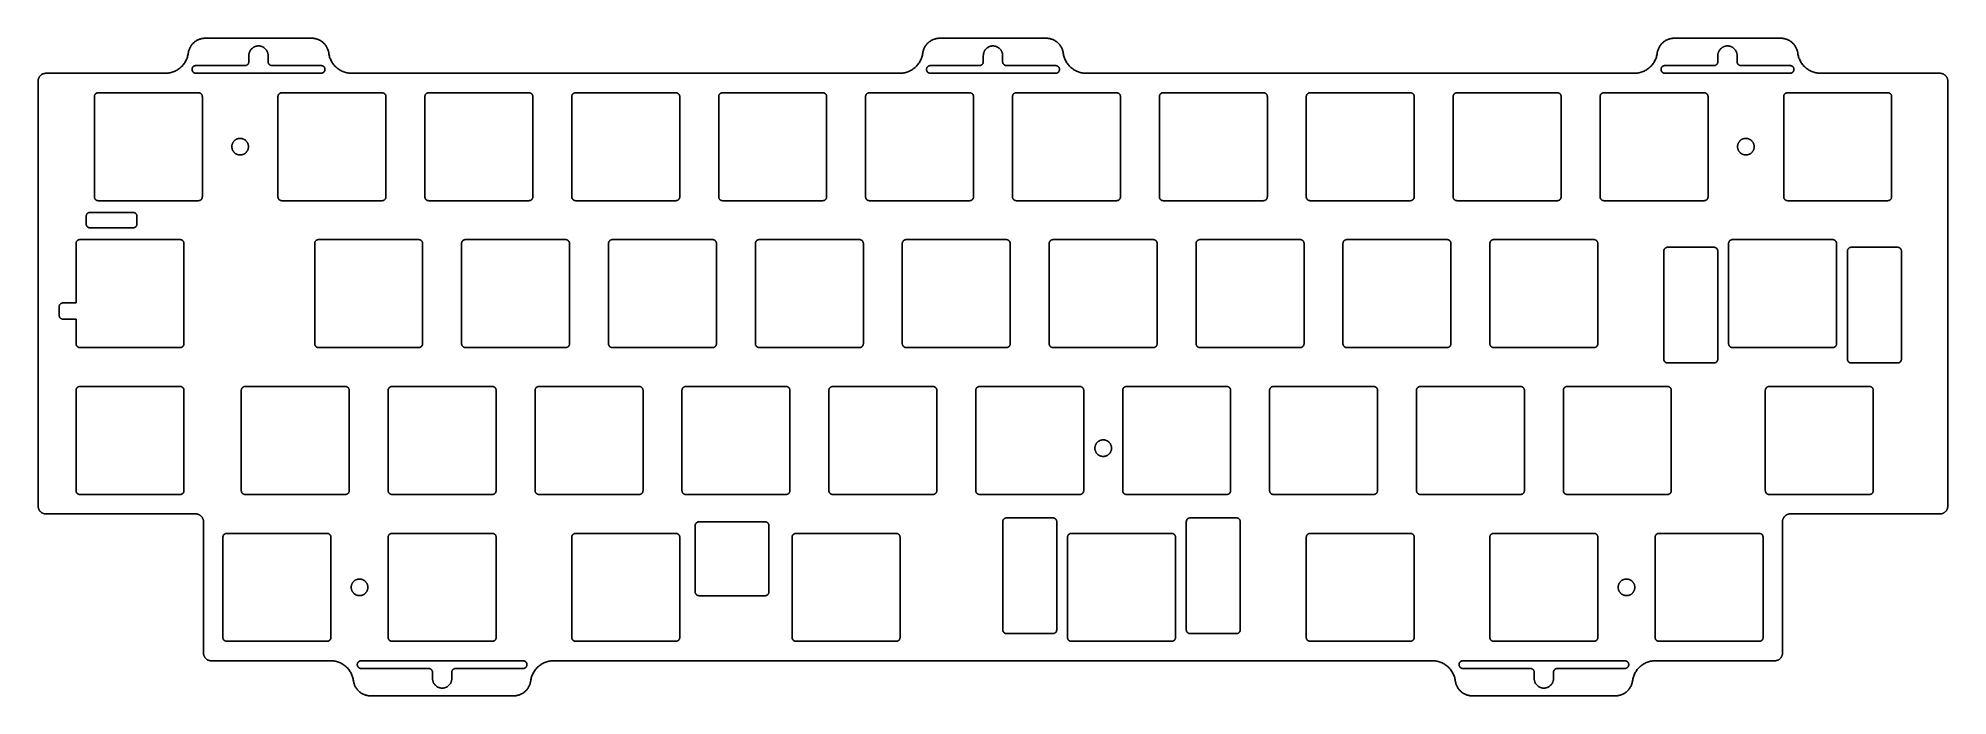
# Model space of a CAD drawing. Header units: millimetres. Extents: x -3282 to -3034, y -150 to -64.
import ezdxf

# ---------------------------------------------------------------- set-up
doc = ezdxf.new("R2010")
doc.units = ezdxf.units.MM
doc.layers.add('默认', color=7, linetype='Continuous', true_color=0xffffff)

msp = doc.modelspace()

# ---------------------------------------------------------------- linework, layer by layer
at = {"layer": '默认'}
for p, q in [((-3275.82, -87.37), (-3275.82, -88.37)), ((-3269.74, -86.87), (-3275.32, -86.87)), ((-3275.32, -88.87), (-3269.74, -88.87)), ((-3269.24, -88.37), (-3269.24, -87.37)), ((-3278.28, -98.61), (-3278.83, -98.61)), ((-3277.14, -98.61), (-3278.28, -98.61)), ((-3279.33, -99.11), (-3279.33, -100.21)), ((-3278.83, -100.71), (-3278.28, -100.71)), ((-3278.28, -100.71), (-3277.14, -100.71))]:
    msp.add_line(p, q, dxfattribs=at)
for points in [[(-3196.85, -127.5), (-3196.85, -136.08)], [(-3187.78, -127), (-3196.35, -127)], [(-3187.28, -136.08), (-3187.28, -127.5)], [(-3198.85, -142), (-3198.85, -129)], [(-3170.28, -142), (-3170.28, -129)], [(-3196.35, -136.58), (-3187.78, -136.58)]]:
    msp.add_lwpolyline(points, dxfattribs=at)
for points, weights in [([(-3262.59, -66.23), (-3262.33, -64.28), (-3260.36, -64.28)], [1, 0.752772652709, 1]), ([(-3246.59, -64.28), (-3244.63, -64.28), (-3244.36, -66.23)], [1, 0.752772652709, 1]), ([(-3167.34, -66.23), (-3167.08, -64.28), (-3165.11, -64.28)], [1, 0.752772652709, 1]), ([(-3151.34, -64.28), (-3149.38, -64.28), (-3149.11, -66.23)], [1, 0.752772652709, 1]), ([(-3072.09, -66.23), (-3071.83, -64.28), (-3069.86, -64.28)], [1, 0.752772652709, 1]), ([(-3056.09, -64.28), (-3054.13, -64.28), (-3053.86, -66.23)], [1, 0.752772652709, 1]), ([(-3265.56, -68.83), (-3262.94, -68.83), (-3262.59, -66.23)], [1, 0.752772652709, 1]), ([(-3244.36, -66.23), (-3244.01, -68.83), (-3241.39, -68.83)], [1, 0.752772652709, 1]), ([(-3170.31, -68.83), (-3167.69, -68.83), (-3167.34, -66.23)], [1, 0.752772652709, 1]), ([(-3149.11, -66.23), (-3148.76, -68.83), (-3146.14, -68.83)], [1, 0.752772652709, 1]), ([(-3075.06, -68.83), (-3072.44, -68.83), (-3072.09, -66.23)], [1, 0.752772652709, 1]), ([(-3053.86, -66.23), (-3053.51, -68.83), (-3050.89, -68.83)], [1, 0.752772652709, 1]), ([(-3282.05, -69.83), (-3282.05, -68.83), (-3281.05, -68.83)], [1, 0.707106781187, 1]), ([(-3254.73, -67.33), (-3254.73, -67.83), (-3255.23, -67.83)], [1, 0.707106781187, 1]), ([(-3251.73, -67.83), (-3252.23, -67.83), (-3252.23, -67.33)], [1, 0.707106781187, 1]), ([(-3159.48, -67.33), (-3159.48, -67.83), (-3159.98, -67.83)], [1, 0.707106781187, 1]), ([(-3156.48, -67.83), (-3156.98, -67.83), (-3156.98, -67.33)], [1, 0.707106781187, 1]), ([(-3064.23, -67.33), (-3064.23, -67.83), (-3064.73, -67.83)], [1, 0.707106781186, 1]), ([(-3061.23, -67.83), (-3061.73, -67.83), (-3061.73, -67.33)], [1, 0.707106781187, 1]), ([(-3035.41, -68.83), (-3034.41, -68.83), (-3034.41, -69.83)], [1, 0.707106781187, 1]), ([(-3274.26, -71.35), (-3274.76, -71.35), (-3274.76, -71.85)], [1, 0.707106781186, 1]), ([(-3260.76, -71.85), (-3260.76, -71.35), (-3261.26, -71.35)], [1, 0.707106781187, 1]), ([(-3250.45, -71.35), (-3250.95, -71.35), (-3250.95, -71.85)], [1, 0.707106781187, 1]), ([(-3236.95, -71.85), (-3236.95, -71.35), (-3237.45, -71.35)], [1, 0.707106781186, 1]), ([(-3231.4, -71.35), (-3231.9, -71.35), (-3231.9, -71.85)], [1, 0.707106781187, 1]), ([(-3217.9, -71.85), (-3217.9, -71.35), (-3218.4, -71.35)], [1, 0.707106781186, 1]), ([(-3212.35, -71.35), (-3212.85, -71.35), (-3212.85, -71.85)], [1, 0.707106781186, 1]), ([(-3198.85, -71.85), (-3198.85, -71.35), (-3199.35, -71.35)], [1, 0.707106781187, 1]), ([(-3193.3, -71.35), (-3193.8, -71.35), (-3193.8, -71.85)], [1, 0.707106781187, 1]), ([(-3179.8, -71.85), (-3179.8, -71.35), (-3180.3, -71.35)], [1, 0.707106781186, 1]), ([(-3174.25, -71.35), (-3174.75, -71.35), (-3174.75, -71.85)], [1, 0.707106781186, 1]), ([(-3160.75, -71.85), (-3160.75, -71.35), (-3161.25, -71.35)], [1, 0.707106781187, 1]), ([(-3155.2, -71.35), (-3155.7, -71.35), (-3155.7, -71.85)], [1, 0.707106781186, 1]), ([(-3141.7, -71.85), (-3141.7, -71.35), (-3142.2, -71.35)], [1, 0.707106781186, 1]), ([(-3136.15, -71.35), (-3136.65, -71.35), (-3136.65, -71.85)], [1, 0.707106781187, 1]), ([(-3122.65, -71.85), (-3122.65, -71.35), (-3123.15, -71.35)], [1, 0.707106781187, 1]), ([(-3117.1, -71.35), (-3117.6, -71.35), (-3117.6, -71.85)], [1, 0.707106781186, 1]), ([(-3103.6, -71.85), (-3103.6, -71.35), (-3104.1, -71.35)], [1, 0.707106781186, 1]), ([(-3098.05, -71.35), (-3098.55, -71.35), (-3098.55, -71.85)], [1, 0.707106781186, 1]), ([(-3084.55, -71.85), (-3084.55, -71.35), (-3085.05, -71.35)], [1, 0.707106781186, 1]), ([(-3079, -71.35), (-3079.5, -71.35), (-3079.5, -71.85)], [1, 0.707106781186, 1]), ([(-3065.5, -71.85), (-3065.5, -71.35), (-3066, -71.35)], [1, 0.707106781186, 1]), ([(-3055.19, -71.35), (-3055.69, -71.35), (-3055.69, -71.85)], [1, 0.707106781186, 1]), ([(-3041.69, -71.85), (-3041.69, -71.35), (-3042.19, -71.35)], [1, 0.707106781186, 1]), ([(-3274.76, -84.85), (-3274.76, -85.35), (-3274.26, -85.35)], [1, 0.707106781186, 1]), ([(-3261.26, -85.35), (-3260.76, -85.35), (-3260.76, -84.85)], [1, 0.707106781187, 1]), ([(-3250.95, -84.85), (-3250.95, -85.35), (-3250.45, -85.35)], [1, 0.707106781187, 1]), ([(-3237.45, -85.35), (-3236.95, -85.35), (-3236.95, -84.85)], [1, 0.707106781187, 1]), ([(-3231.9, -84.85), (-3231.9, -85.35), (-3231.4, -85.35)], [1, 0.707106781186, 1]), ([(-3218.4, -85.35), (-3217.9, -85.35), (-3217.9, -84.85)], [1, 0.707106781187, 1]), ([(-3212.85, -84.85), (-3212.85, -85.35), (-3212.35, -85.35)], [1, 0.707106781187, 1]), ([(-3199.35, -85.35), (-3198.85, -85.35), (-3198.85, -84.85)], [1, 0.707106781186, 1]), ([(-3193.8, -84.85), (-3193.8, -85.35), (-3193.3, -85.35)], [1, 0.707106781186, 1]), ([(-3180.3, -85.35), (-3179.8, -85.35), (-3179.8, -84.85)], [1, 0.707106781187, 1]), ([(-3174.75, -84.85), (-3174.75, -85.35), (-3174.25, -85.35)], [1, 0.707106781187, 1]), ([(-3161.25, -85.35), (-3160.75, -85.35), (-3160.75, -84.85)], [1, 0.707106781187, 1]), ([(-3155.7, -84.85), (-3155.7, -85.35), (-3155.2, -85.35)], [1, 0.707106781186, 1]), ([(-3142.2, -85.35), (-3141.7, -85.35), (-3141.7, -84.85)], [1, 0.707106781186, 1]), ([(-3136.65, -84.85), (-3136.65, -85.35), (-3136.15, -85.35)], [1, 0.707106781187, 1]), ([(-3123.15, -85.35), (-3122.65, -85.35), (-3122.65, -84.85)], [1, 0.707106781187, 1]), ([(-3117.6, -84.85), (-3117.6, -85.35), (-3117.1, -85.35)], [1, 0.707106781186, 1]), ([(-3104.1, -85.35), (-3103.6, -85.35), (-3103.6, -84.85)], [1, 0.707106781187, 1]), ([(-3098.55, -84.85), (-3098.55, -85.35), (-3098.05, -85.35)], [1, 0.707106781186, 1]), ([(-3085.05, -85.35), (-3084.55, -85.35), (-3084.55, -84.85)], [1, 0.707106781186, 1]), ([(-3079.5, -84.85), (-3079.5, -85.35), (-3079, -85.35)], [1, 0.707106781187, 1]), ([(-3066, -85.35), (-3065.5, -85.35), (-3065.5, -84.85)], [1, 0.707106781186, 1]), ([(-3055.69, -84.85), (-3055.69, -85.35), (-3055.19, -85.35)], [1, 0.707106781187, 1]), ([(-3042.19, -85.35), (-3041.69, -85.35), (-3041.69, -84.85)], [1, 0.707106781186, 1]), ([(-3275.32, -86.87), (-3275.82, -86.87), (-3275.82, -87.37)], [1, 0.707106781187, 1]), ([(-3275.82, -88.37), (-3275.82, -88.87), (-3275.32, -88.87)], [1, 0.707106781187, 1]), ([(-3269.24, -87.37), (-3269.24, -86.87), (-3269.74, -86.87)], [1, 0.707106781187, 1]), ([(-3269.74, -88.87), (-3269.24, -88.87), (-3269.24, -88.37)], [1, 0.707106781186, 1]), ([(-3276.64, -90.4), (-3277.14, -90.4), (-3277.14, -90.9)], [1, 0.707106781186, 1]), ([(-3263.14, -90.9), (-3263.14, -90.4), (-3263.64, -90.4)], [1, 0.707106781187, 1]), ([(-3245.69, -90.4), (-3246.19, -90.4), (-3246.19, -90.9)], [1, 0.707106781186, 1]), ([(-3232.19, -90.9), (-3232.19, -90.4), (-3232.69, -90.4)], [1, 0.707106781187, 1]), ([(-3226.64, -90.4), (-3227.14, -90.4), (-3227.14, -90.9)], [1, 0.707106781187, 1]), ([(-3213.14, -90.9), (-3213.14, -90.4), (-3213.64, -90.4)], [1, 0.707106781187, 1]), ([(-3207.59, -90.4), (-3208.09, -90.4), (-3208.09, -90.9)], [1, 0.707106781187, 1]), ([(-3194.09, -90.9), (-3194.09, -90.4), (-3194.59, -90.4)], [1, 0.707106781187, 1]), ([(-3188.54, -90.4), (-3189.04, -90.4), (-3189.04, -90.9)], [1, 0.707106781186, 1]), ([(-3175.04, -90.9), (-3175.04, -90.4), (-3175.54, -90.4)], [1, 0.707106781187, 1]), ([(-3169.49, -90.4), (-3169.99, -90.4), (-3169.99, -90.9)], [1, 0.707106781186, 1]), ([(-3155.99, -90.9), (-3155.99, -90.4), (-3156.49, -90.4)], [1, 0.707106781186, 1]), ([(-3150.44, -90.4), (-3150.94, -90.4), (-3150.94, -90.9)], [1, 0.707106781186, 1]), ([(-3136.94, -90.9), (-3136.94, -90.4), (-3137.44, -90.4)], [1, 0.707106781187, 1]), ([(-3131.39, -90.4), (-3131.89, -90.4), (-3131.89, -90.9)], [1, 0.707106781186, 1]), ([(-3117.89, -90.9), (-3117.89, -90.4), (-3118.39, -90.4)], [1, 0.707106781188, 1]), ([(-3112.34, -90.4), (-3112.84, -90.4), (-3112.84, -90.9)], [1, 0.707106781187, 1]), ([(-3098.84, -90.9), (-3098.84, -90.4), (-3099.34, -90.4)], [1, 0.707106781187, 1]), ([(-3093.29, -90.4), (-3093.79, -90.4), (-3093.79, -90.9)], [1, 0.707106781186, 1]), ([(-3079.79, -90.9), (-3079.79, -90.4), (-3080.29, -90.4)], [1, 0.707106781187, 1]), ([(-3070.74, -91.39), (-3071.24, -91.39), (-3071.24, -91.89)], [1, 0.707106781187, 1]), ([(-3064.24, -91.89), (-3064.25, -91.39), (-3064.75, -91.39)], [1, 0.707106781187, 1]), ([(-3062.33, -90.4), (-3062.83, -90.4), (-3062.83, -90.9)], [1, 0.707106781186, 1]), ([(-3048.83, -90.9), (-3048.83, -90.4), (-3049.33, -90.4)], [1, 0.707106781187, 1]), ([(-3047.42, -91.89), (-3047.42, -91.39), (-3046.92, -91.39)], [1, 0.707106781187, 1]), ([(-3040.92, -91.39), (-3040.42, -91.39), (-3040.42, -91.89)], [1, 0.707106781187, 1]), ([(-3278.83, -98.61), (-3279.33, -98.61), (-3279.33, -99.11)], [1, 0.707106781187, 1]), ([(-3279.33, -100.21), (-3279.33, -100.71), (-3278.83, -100.71)], [1, 0.707106781187, 1]), ([(-3277.14, -103.9), (-3277.14, -104.4), (-3276.64, -104.4)], [1, 0.707106781186, 1]), ([(-3263.64, -104.4), (-3263.14, -104.4), (-3263.14, -103.9)], [1, 0.707106781187, 1]), ([(-3246.19, -103.9), (-3246.19, -104.4), (-3245.69, -104.4)], [1, 0.707106781186, 1]), ([(-3232.69, -104.4), (-3232.19, -104.4), (-3232.19, -103.9)], [1, 0.707106781187, 1]), ([(-3227.14, -103.9), (-3227.14, -104.4), (-3226.64, -104.4)], [1, 0.707106781186, 1]), ([(-3213.64, -104.4), (-3213.14, -104.4), (-3213.14, -103.9)], [1, 0.707106781187, 1]), ([(-3208.09, -103.9), (-3208.09, -104.4), (-3207.59, -104.4)], [1, 0.707106781187, 1]), ([(-3194.59, -104.4), (-3194.09, -104.4), (-3194.09, -103.9)], [1, 0.707106781186, 1]), ([(-3189.04, -103.9), (-3189.04, -104.4), (-3188.54, -104.4)], [1, 0.707106781186, 1]), ([(-3175.54, -104.4), (-3175.04, -104.4), (-3175.04, -103.9)], [1, 0.707106781187, 1]), ([(-3169.99, -103.9), (-3169.99, -104.4), (-3169.49, -104.4)], [1, 0.707106781186, 1]), ([(-3156.49, -104.4), (-3155.99, -104.4), (-3155.99, -103.9)], [1, 0.707106781185, 1]), ([(-3150.94, -103.9), (-3150.94, -104.4), (-3150.44, -104.4)], [1, 0.707106781186, 1]), ([(-3137.44, -104.4), (-3136.94, -104.4), (-3136.94, -103.9)], [1, 0.707106781186, 1]), ([(-3131.89, -103.9), (-3131.89, -104.4), (-3131.39, -104.4)], [1, 0.707106781187, 1]), ([(-3118.39, -104.4), (-3117.89, -104.4), (-3117.89, -103.9)], [1, 0.707106781188, 1]), ([(-3112.84, -103.9), (-3112.84, -104.4), (-3112.34, -104.4)], [1, 0.707106781185, 1]), ([(-3099.34, -104.4), (-3098.84, -104.4), (-3098.84, -103.9)], [1, 0.707106781187, 1]), ([(-3093.79, -103.9), (-3093.79, -104.4), (-3093.29, -104.4)], [1, 0.707106781186, 1]), ([(-3080.29, -104.4), (-3079.79, -104.4), (-3079.79, -103.9)], [1, 0.707106781187, 1]), ([(-3062.83, -103.9), (-3062.83, -104.4), (-3062.33, -104.4)], [1, 0.707106781186, 1]), ([(-3049.33, -104.4), (-3048.83, -104.4), (-3048.83, -103.9)], [1, 0.707106781187, 1]), ([(-3064.74, -106.4), (-3064.24, -106.4), (-3064.24, -105.9)], [1, 0.707106781187, 1]), ([(-3046.92, -106.4), (-3047.42, -106.4), (-3047.42, -105.9)], [1, 0.707106781187, 1]), ([(-3276.64, -109.45), (-3277.14, -109.45), (-3277.14, -109.95)], [1, 0.707106781186, 1]), ([(-3263.14, -109.95), (-3263.14, -109.45), (-3263.64, -109.45)], [1, 0.707106781187, 1]), ([(-3255.21, -109.45), (-3255.71, -109.45), (-3255.71, -109.95)], [1, 0.707106781186, 1]), ([(-3241.71, -109.95), (-3241.71, -109.45), (-3242.21, -109.45)], [1, 0.707106781187, 1]), ([(-3236.16, -109.45), (-3236.66, -109.45), (-3236.66, -109.95)], [1, 0.707106781187, 1]), ([(-3222.66, -109.95), (-3222.66, -109.45), (-3223.16, -109.45)], [1, 0.707106781186, 1]), ([(-3217.11, -109.45), (-3217.61, -109.45), (-3217.61, -109.95)], [1, 0.707106781187, 1]), ([(-3203.61, -109.95), (-3203.61, -109.45), (-3204.11, -109.45)], [1, 0.707106781187, 1]), ([(-3198.06, -109.45), (-3198.56, -109.45), (-3198.56, -109.95)], [1, 0.707106781187, 1]), ([(-3184.56, -109.95), (-3184.56, -109.45), (-3185.06, -109.45)], [1, 0.707106781188, 1]), ([(-3179.01, -109.45), (-3179.51, -109.45), (-3179.51, -109.95)], [1, 0.707106781186, 1]), ([(-3165.51, -109.95), (-3165.51, -109.45), (-3166.01, -109.45)], [1, 0.707106781187, 1]), ([(-3159.96, -109.45), (-3160.46, -109.45), (-3160.46, -109.95)], [1, 0.707106781187, 1]), ([(-3146.46, -109.95), (-3146.46, -109.45), (-3146.96, -109.45)], [1, 0.707106781187, 1]), ([(-3140.91, -109.45), (-3141.41, -109.45), (-3141.41, -109.95)], [1, 0.707106781186, 1]), ([(-3127.41, -109.95), (-3127.41, -109.45), (-3127.91, -109.45)], [1, 0.707106781187, 1]), ([(-3121.86, -109.45), (-3122.36, -109.45), (-3122.36, -109.95)], [1, 0.707106781186, 1]), ([(-3108.36, -109.95), (-3108.36, -109.45), (-3108.86, -109.45)], [1, 0.707106781188, 1]), ([(-3102.81, -109.45), (-3103.31, -109.45), (-3103.31, -109.95)], [1, 0.707106781187, 1]), ([(-3089.31, -109.95), (-3089.31, -109.45), (-3089.81, -109.45)], [1, 0.707106781186, 1]), ([(-3083.76, -109.45), (-3084.26, -109.45), (-3084.26, -109.95)], [1, 0.707106781186, 1]), ([(-3070.26, -109.95), (-3070.26, -109.45), (-3070.76, -109.45)], [1, 0.707106781186, 1]), ([(-3057.57, -109.45), (-3058.07, -109.45), (-3058.07, -109.95)], [1, 0.707106781186, 1]), ([(-3044.07, -109.95), (-3044.07, -109.45), (-3044.57, -109.45)], [1, 0.707106781186, 1]), ([(-3277.14, -122.95), (-3277.14, -123.45), (-3276.64, -123.45)], [1, 0.707106781186, 1]), ([(-3263.64, -123.45), (-3263.14, -123.45), (-3263.14, -122.95)], [1, 0.707106781187, 1]), ([(-3255.71, -122.95), (-3255.71, -123.45), (-3255.21, -123.45)], [1, 0.707106781186, 1]), ([(-3242.21, -123.45), (-3241.71, -123.45), (-3241.71, -122.95)], [1, 0.707106781187, 1]), ([(-3236.66, -122.95), (-3236.66, -123.45), (-3236.16, -123.45)], [1, 0.707106781186, 1]), ([(-3223.16, -123.45), (-3222.66, -123.45), (-3222.66, -122.95)], [1, 0.707106781186, 1]), ([(-3217.61, -122.95), (-3217.61, -123.45), (-3217.11, -123.45)], [1, 0.707106781186, 1]), ([(-3204.11, -123.45), (-3203.61, -123.45), (-3203.61, -122.95)], [1, 0.707106781186, 1]), ([(-3198.56, -122.95), (-3198.56, -123.45), (-3198.06, -123.45)], [1, 0.707106781186, 1]), ([(-3185.06, -123.45), (-3184.56, -123.45), (-3184.56, -122.95)], [1, 0.707106781186, 1]), ([(-3179.51, -122.95), (-3179.51, -123.45), (-3179.01, -123.45)], [1, 0.707106781186, 1]), ([(-3166.01, -123.45), (-3165.51, -123.45), (-3165.51, -122.95)], [1, 0.707106781186, 1]), ([(-3160.46, -122.95), (-3160.46, -123.45), (-3159.96, -123.45)], [1, 0.707106781186, 1]), ([(-3146.96, -123.45), (-3146.46, -123.45), (-3146.46, -122.95)], [1, 0.707106781186, 1]), ([(-3141.41, -122.95), (-3141.41, -123.45), (-3140.91, -123.45)], [1, 0.707106781186, 1]), ([(-3127.91, -123.45), (-3127.41, -123.45), (-3127.41, -122.95)], [1, 0.707106781186, 1]), ([(-3122.36, -122.95), (-3122.36, -123.45), (-3121.86, -123.45)], [1, 0.707106781185, 1]), ([(-3108.86, -123.45), (-3108.36, -123.45), (-3108.36, -122.95)], [1, 0.707106781186, 1]), ([(-3103.31, -122.95), (-3103.31, -123.45), (-3102.81, -123.45)], [1, 0.707106781186, 1]), ([(-3089.81, -123.45), (-3089.31, -123.45), (-3089.31, -122.95)], [1, 0.707106781186, 1]), ([(-3084.26, -122.95), (-3084.26, -123.45), (-3083.76, -123.45)], [1, 0.707106781186, 1]), ([(-3070.76, -123.45), (-3070.26, -123.45), (-3070.26, -122.95)], [1, 0.707106781186, 1]), ([(-3058.07, -122.95), (-3058.07, -123.45), (-3057.57, -123.45)], [1, 0.707106781186, 1]), ([(-3044.57, -123.45), (-3044.07, -123.45), (-3044.07, -122.95)], [1, 0.707106781186, 1]), ([(-3281.05, -125.97), (-3282.05, -125.97), (-3282.05, -124.97)], [1, 0.707106781187, 1]), ([(-3260.61, -126.97), (-3260.61, -125.97), (-3261.61, -125.97)], [1, 0.707106781187, 1]), ([(-3054.84, -125.97), (-3055.84, -125.97), (-3055.84, -126.97)], [1, 0.707106781187, 1]), ([(-3034.41, -124.97), (-3034.41, -125.97), (-3035.41, -125.97)], [1, 0.707106781187, 1]), ([(-3257.59, -128.5), (-3258.09, -128.5), (-3258.09, -129)], [1, 0.707106781186, 1]), ([(-3244.09, -129), (-3244.09, -128.5), (-3244.59, -128.5)], [1, 0.707106781187, 1]), ([(-3236.16, -128.5), (-3236.66, -128.5), (-3236.66, -129)], [1, 0.707106781186, 1]), ([(-3222.66, -129), (-3222.66, -128.5), (-3223.16, -128.5)], [1, 0.707106781187, 1]), ([(-3212.35, -128.5), (-3212.85, -128.5), (-3212.85, -129)], [1, 0.707106781186, 1]), ([(-3198.85, -129), (-3198.85, -128.5), (-3199.35, -128.5)], [1, 0.707106781187, 1]), ([(-3196.35, -127), (-3196.85, -127), (-3196.85, -127.5)], [1, 0.707106781187, 1]), ([(-3187.28, -127.5), (-3187.28, -127), (-3187.78, -127)], [1, 0.707106781187, 1]), ([(-3183.78, -128.5), (-3184.28, -128.5), (-3184.28, -129)], [1, 0.707106781186, 1]), ([(-3170.28, -129), (-3170.28, -128.5), (-3170.78, -128.5)], [1, 0.707106781187, 1]), ([(-3156.96, -126.99), (-3156.96, -126.49), (-3156.46, -126.49)], [1, 0.707106781187, 1]), ([(-3148.06, -128.5), (-3148.56, -128.5), (-3148.56, -129)], [1, 0.707106781186, 1]), ([(-3134.56, -129), (-3134.56, -128.5), (-3135.06, -128.5)], [1, 0.707106781187, 1]), ([(-3126.16, -126.99), (-3126.16, -126.49), (-3126.66, -126.49)], [1, 0.707106781187, 1]), ([(-3117.1, -128.5), (-3117.6, -128.5), (-3117.6, -129)], [1, 0.707106781186, 1]), ([(-3103.6, -129), (-3103.6, -128.5), (-3104.1, -128.5)], [1, 0.707106781187, 1]), ([(-3093.29, -128.5), (-3093.79, -128.5), (-3093.79, -129)], [1, 0.707106781186, 1]), ([(-3079.79, -129), (-3079.79, -128.5), (-3080.29, -128.5)], [1, 0.707106781187, 1]), ([(-3071.86, -128.5), (-3072.36, -128.5), (-3072.36, -129)], [1, 0.707106781186, 1]), ([(-3058.36, -129), (-3058.36, -128.5), (-3058.86, -128.5)], [1, 0.707106781187, 1]), ([(-3196.85, -136.08), (-3196.85, -136.58), (-3196.35, -136.58)], [1, 0.707106781187, 1]), ([(-3187.78, -136.58), (-3187.28, -136.58), (-3187.28, -136.08)], [1, 0.707106781187, 1]), ([(-3156.46, -141.5), (-3156.96, -141.51), (-3156.96, -141.01)], [1, 0.707106781187, 1]), ([(-3149.96, -141), (-3149.96, -141.5), (-3150.46, -141.5)], [1, 0.707106781187, 1]), ([(-3133.16, -141), (-3133.16, -141.5), (-3132.66, -141.5)], [1, 0.707106781187, 1]), ([(-3126.66, -141.5), (-3126.16, -141.51), (-3126.16, -141.01)], [1, 0.707106781187, 1]), ([(-3258.09, -142), (-3258.09, -142.5), (-3257.59, -142.5)], [1, 0.707106781186, 1]), ([(-3244.59, -142.5), (-3244.09, -142.5), (-3244.09, -142)], [1, 0.707106781187, 1]), ([(-3236.66, -142), (-3236.66, -142.5), (-3236.16, -142.5)], [1, 0.707106781186, 1]), ([(-3223.16, -142.5), (-3222.66, -142.5), (-3222.66, -142)], [1, 0.707106781187, 1]), ([(-3212.85, -142), (-3212.85, -142.5), (-3212.35, -142.5)], [1, 0.707106781186, 1]), ([(-3199.35, -142.5), (-3198.85, -142.5), (-3198.85, -142)], [1, 0.707106781187, 1]), ([(-3184.28, -142), (-3184.28, -142.5), (-3183.78, -142.5)], [1, 0.707106781186, 1]), ([(-3170.78, -142.5), (-3170.28, -142.5), (-3170.28, -142)], [1, 0.707106781187, 1]), ([(-3148.56, -142), (-3148.56, -142.5), (-3148.06, -142.5)], [1, 0.707106781186, 1]), ([(-3135.06, -142.5), (-3134.56, -142.5), (-3134.56, -142)], [1, 0.707106781187, 1]), ([(-3117.6, -142), (-3117.6, -142.5), (-3117.1, -142.5)], [1, 0.707106781186, 1]), ([(-3104.1, -142.5), (-3103.6, -142.5), (-3103.6, -142)], [1, 0.707106781187, 1]), ([(-3093.79, -142), (-3093.79, -142.5), (-3093.29, -142.5)], [1, 0.707106781186, 1]), ([(-3080.29, -142.5), (-3079.79, -142.5), (-3079.79, -142)], [1, 0.707106781187, 1]), ([(-3072.36, -142), (-3072.36, -142.5), (-3071.86, -142.5)], [1, 0.707106781186, 1]), ([(-3058.86, -142.5), (-3058.36, -142.5), (-3058.36, -142)], [1, 0.707106781187, 1]), ([(-3259.61, -145.02), (-3260.61, -145.02), (-3260.61, -144.02)], [1, 0.707106781187, 1]), ([(-3241.16, -147.62), (-3241.51, -145.02), (-3244.13, -145.02)], [1, 0.752772652709, 1]), ([(-3231.41, -146.02), (-3230.91, -146.02), (-3230.91, -146.52)], [1, 0.707106781187, 1]), ([(-3228.41, -146.52), (-3228.41, -146.02), (-3227.91, -146.02)], [1, 0.707106781187, 1]), ([(-3215.2, -145.02), (-3217.82, -145.02), (-3218.17, -147.62)], [1, 0.752772652709, 1]), ([(-3098.28, -147.62), (-3098.63, -145.02), (-3101.26, -145.02)], [1, 0.752772652709, 1]), ([(-3088.54, -146.02), (-3088.04, -146.02), (-3088.04, -146.52)], [1, 0.707106781187, 1]), ([(-3085.54, -146.52), (-3085.54, -146.02), (-3085.04, -146.02)], [1, 0.707106781187, 1]), ([(-3072.32, -145.02), (-3074.94, -145.02), (-3075.29, -147.62)], [1, 0.752772652709, 1]), ([(-3055.84, -144.02), (-3055.84, -145.02), (-3056.84, -145.02)], [1, 0.707106781187, 1]), ([(-3238.93, -149.57), (-3240.9, -149.57), (-3241.16, -147.62)], [1, 0.752772652709, 1]), ([(-3218.17, -147.62), (-3218.43, -149.57), (-3220.4, -149.57)], [1, 0.752772652709, 1]), ([(-3096.05, -149.57), (-3098.02, -149.57), (-3098.28, -147.62)], [1, 0.752772652709, 1]), ([(-3075.29, -147.62), (-3075.56, -149.57), (-3077.52, -149.57)], [1, 0.752772652709, 1])]:
    msp.add_rational_spline(points, weights, degree=2, dxfattribs=at)
for points in [[(-3260.36, -64.28), (-3253.48, -64.28), (-3246.59, -64.28)], [(-3165.11, -64.28), (-3158.23, -64.28), (-3151.34, -64.28)], [(-3069.86, -64.28), (-3062.98, -64.28), (-3056.09, -64.28)], [(-3254.73, -66.53), (-3254.73, -66.93), (-3254.73, -67.33)], [(-3252.23, -67.33), (-3252.23, -66.93), (-3252.23, -66.53)], [(-3159.48, -66.53), (-3159.48, -66.93), (-3159.48, -67.33)], [(-3156.98, -67.33), (-3156.98, -66.93), (-3156.98, -66.53)], [(-3064.23, -66.53), (-3064.23, -66.93), (-3064.23, -67.33)], [(-3061.73, -67.33), (-3061.73, -66.93), (-3061.73, -66.53)], [(-3281.05, -68.83), (-3279.75, -68.83), (-3265.56, -68.83)], [(-3255.23, -67.83), (-3258.41, -67.83), (-3261.6, -67.83)], [(-3261.6, -68.83), (-3253.48, -68.83), (-3245.35, -68.83)], [(-3245.35, -67.83), (-3248.54, -67.83), (-3251.73, -67.83)], [(-3241.39, -68.83), (-3210.62, -68.83), (-3170.31, -68.83)], [(-3159.98, -67.83), (-3163.16, -67.83), (-3166.35, -67.83)], [(-3166.35, -68.83), (-3158.23, -68.83), (-3150.1, -68.83)], [(-3150.1, -67.83), (-3153.29, -67.83), (-3156.48, -67.83)], [(-3146.14, -68.83), (-3105.88, -68.83), (-3075.06, -68.83)], [(-3064.73, -67.83), (-3067.91, -67.83), (-3071.1, -67.83)], [(-3071.1, -68.83), (-3062.98, -68.83), (-3054.85, -68.83)], [(-3054.85, -67.83), (-3058.04, -67.83), (-3061.23, -67.83)], [(-3050.89, -68.83), (-3041.7, -68.83), (-3035.41, -68.83)], [(-3282.05, -124.97), (-3282.05, -97.4), (-3282.05, -69.83)], [(-3261.26, -71.35), (-3267.76, -71.35), (-3274.26, -71.35)], [(-3237.45, -71.35), (-3243.95, -71.35), (-3250.45, -71.35)], [(-3218.4, -71.35), (-3224.9, -71.35), (-3231.4, -71.35)], [(-3199.35, -71.35), (-3205.85, -71.35), (-3212.35, -71.35)], [(-3180.3, -71.35), (-3186.8, -71.35), (-3193.3, -71.35)], [(-3161.25, -71.35), (-3167.75, -71.35), (-3174.25, -71.35)], [(-3142.2, -71.35), (-3148.7, -71.35), (-3155.2, -71.35)], [(-3123.15, -71.35), (-3129.65, -71.35), (-3136.15, -71.35)], [(-3104.1, -71.35), (-3110.6, -71.35), (-3117.1, -71.35)], [(-3085.05, -71.35), (-3091.55, -71.35), (-3098.05, -71.35)], [(-3066, -71.35), (-3072.5, -71.35), (-3079, -71.35)], [(-3042.19, -71.35), (-3048.69, -71.35), (-3055.19, -71.35)], [(-3034.41, -69.83), (-3034.41, -97.4), (-3034.41, -124.97)], [(-3274.76, -71.85), (-3274.76, -78.35), (-3274.76, -84.85)], [(-3260.76, -84.85), (-3260.76, -78.35), (-3260.76, -71.85)], [(-3250.95, -71.85), (-3250.95, -78.35), (-3250.95, -84.85)], [(-3236.95, -84.85), (-3236.95, -78.35), (-3236.95, -71.85)], [(-3231.9, -71.85), (-3231.9, -78.35), (-3231.9, -84.85)], [(-3217.9, -84.85), (-3217.9, -78.35), (-3217.9, -71.85)], [(-3212.85, -71.85), (-3212.85, -78.35), (-3212.85, -84.85)], [(-3198.85, -84.85), (-3198.85, -78.35), (-3198.85, -71.85)], [(-3193.8, -71.85), (-3193.8, -78.35), (-3193.8, -84.85)], [(-3179.8, -84.85), (-3179.8, -78.35), (-3179.8, -71.85)], [(-3174.75, -71.85), (-3174.75, -78.35), (-3174.75, -84.85)], [(-3160.75, -84.85), (-3160.75, -78.35), (-3160.75, -71.85)], [(-3155.7, -71.85), (-3155.7, -78.35), (-3155.7, -84.85)], [(-3141.7, -84.85), (-3141.7, -78.35), (-3141.7, -71.85)], [(-3136.65, -71.85), (-3136.65, -78.35), (-3136.65, -84.85)], [(-3122.65, -84.85), (-3122.65, -78.35), (-3122.65, -71.85)], [(-3117.6, -71.85), (-3117.6, -78.35), (-3117.6, -84.85)], [(-3103.6, -84.85), (-3103.6, -78.35), (-3103.6, -71.85)], [(-3098.55, -71.85), (-3098.55, -78.35), (-3098.55, -84.85)], [(-3084.55, -84.85), (-3084.55, -78.35), (-3084.55, -71.85)], [(-3079.5, -71.85), (-3079.5, -78.35), (-3079.5, -84.85)], [(-3065.5, -84.85), (-3065.5, -78.35), (-3065.5, -71.85)], [(-3055.69, -71.85), (-3055.69, -78.35), (-3055.69, -84.85)], [(-3041.69, -84.85), (-3041.69, -78.35), (-3041.69, -71.85)], [(-3274.26, -85.35), (-3267.76, -85.35), (-3261.26, -85.35)], [(-3250.45, -85.35), (-3243.95, -85.35), (-3237.45, -85.35)], [(-3231.4, -85.35), (-3224.9, -85.35), (-3218.4, -85.35)], [(-3212.35, -85.35), (-3205.85, -85.35), (-3199.35, -85.35)], [(-3193.3, -85.35), (-3186.8, -85.35), (-3180.3, -85.35)], [(-3174.25, -85.35), (-3167.75, -85.35), (-3161.25, -85.35)], [(-3155.2, -85.35), (-3148.7, -85.35), (-3142.2, -85.35)], [(-3136.15, -85.35), (-3129.65, -85.35), (-3123.15, -85.35)], [(-3117.1, -85.35), (-3110.6, -85.35), (-3104.1, -85.35)], [(-3098.05, -85.35), (-3091.55, -85.35), (-3085.05, -85.35)], [(-3079, -85.35), (-3072.5, -85.35), (-3066, -85.35)], [(-3055.19, -85.35), (-3048.69, -85.35), (-3042.19, -85.35)], [(-3277.14, -90.9), (-3277.14, -94.76), (-3277.14, -98.61)], [(-3263.64, -90.4), (-3269.07, -90.4), (-3276.64, -90.4)], [(-3263.14, -103.9), (-3263.14, -97.4), (-3263.14, -90.9)], [(-3246.19, -90.9), (-3246.19, -97.4), (-3246.19, -103.9)], [(-3232.69, -90.4), (-3239.19, -90.4), (-3245.69, -90.4)], [(-3232.19, -103.9), (-3232.19, -97.4), (-3232.19, -90.9)], [(-3227.14, -90.9), (-3227.14, -97.4), (-3227.14, -103.9)], [(-3213.64, -90.4), (-3220.14, -90.4), (-3226.64, -90.4)], [(-3213.14, -103.9), (-3213.14, -97.4), (-3213.14, -90.9)], [(-3208.09, -90.9), (-3208.09, -97.4), (-3208.09, -103.9)], [(-3194.59, -90.4), (-3201.09, -90.4), (-3207.59, -90.4)], [(-3194.09, -103.9), (-3194.09, -97.4), (-3194.09, -90.9)], [(-3189.04, -90.9), (-3189.04, -97.4), (-3189.04, -103.9)], [(-3175.54, -90.4), (-3182.04, -90.4), (-3188.54, -90.4)], [(-3175.04, -103.9), (-3175.04, -97.4), (-3175.04, -90.9)], [(-3169.99, -90.9), (-3169.99, -97.4), (-3169.99, -103.9)], [(-3156.49, -90.4), (-3162.99, -90.4), (-3169.49, -90.4)], [(-3155.99, -103.9), (-3155.99, -97.4), (-3155.99, -90.9)], [(-3150.94, -90.9), (-3150.94, -97.4), (-3150.94, -103.9)], [(-3137.44, -90.4), (-3143.94, -90.4), (-3150.44, -90.4)], [(-3136.94, -103.9), (-3136.94, -97.4), (-3136.94, -90.9)], [(-3131.89, -90.9), (-3131.89, -97.4), (-3131.89, -103.9)], [(-3118.39, -90.4), (-3124.89, -90.4), (-3131.39, -90.4)], [(-3117.89, -103.9), (-3117.89, -97.4), (-3117.89, -90.9)], [(-3112.84, -90.9), (-3112.84, -97.4), (-3112.84, -103.9)], [(-3099.34, -90.4), (-3105.84, -90.4), (-3112.34, -90.4)], [(-3098.84, -103.9), (-3098.84, -97.4), (-3098.84, -90.9)], [(-3093.79, -90.9), (-3093.79, -97.4), (-3093.79, -103.9)], [(-3080.29, -90.4), (-3086.79, -90.4), (-3093.29, -90.4)], [(-3079.79, -103.9), (-3079.79, -97.4), (-3079.79, -90.9)], [(-3064.75, -91.39), (-3067.75, -91.39), (-3070.74, -91.39)], [(-3062.83, -90.9), (-3062.83, -97.4), (-3062.83, -103.9)], [(-3049.33, -90.4), (-3055.83, -90.4), (-3062.33, -90.4)], [(-3048.83, -103.9), (-3048.83, -97.4), (-3048.83, -90.9)], [(-3046.92, -91.39), (-3043.92, -91.39), (-3040.92, -91.39)], [(-3071.24, -91.89), (-3071.24, -98.88), (-3071.24, -105.87)], [(-3064.24, -105.9), (-3064.24, -98.89), (-3064.24, -91.89)], [(-3047.42, -105.9), (-3047.42, -98.89), (-3047.42, -91.89)], [(-3040.42, -91.89), (-3040.42, -98.88), (-3040.42, -105.87)], [(-3277.14, -100.71), (-3277.14, -102.3), (-3277.14, -103.9)], [(-3276.64, -104.4), (-3269.07, -104.4), (-3263.64, -104.4)], [(-3245.69, -104.4), (-3239.19, -104.4), (-3232.69, -104.4)], [(-3226.64, -104.4), (-3220.14, -104.4), (-3213.64, -104.4)], [(-3207.59, -104.4), (-3201.09, -104.4), (-3194.59, -104.4)], [(-3188.54, -104.4), (-3182.04, -104.4), (-3175.54, -104.4)], [(-3169.49, -104.4), (-3162.99, -104.4), (-3156.49, -104.4)], [(-3150.44, -104.4), (-3143.94, -104.4), (-3137.44, -104.4)], [(-3131.39, -104.4), (-3124.89, -104.4), (-3118.39, -104.4)], [(-3112.34, -104.4), (-3105.84, -104.4), (-3099.34, -104.4)], [(-3093.29, -104.4), (-3086.79, -104.4), (-3080.29, -104.4)], [(-3070.7, -106.4), (-3067.72, -106.4), (-3064.74, -106.4)], [(-3062.33, -104.4), (-3055.83, -104.4), (-3049.33, -104.4)], [(-3040.96, -106.4), (-3043.94, -106.4), (-3046.92, -106.4)], [(-3277.14, -109.95), (-3277.14, -116.45), (-3277.14, -122.95)], [(-3263.64, -109.45), (-3270.14, -109.45), (-3276.64, -109.45)], [(-3263.14, -122.95), (-3263.14, -116.45), (-3263.14, -109.95)], [(-3255.71, -109.95), (-3255.71, -116.45), (-3255.71, -122.95)], [(-3242.21, -109.45), (-3248.71, -109.45), (-3255.21, -109.45)], [(-3241.71, -122.95), (-3241.71, -116.45), (-3241.71, -109.95)], [(-3236.66, -109.95), (-3236.66, -116.45), (-3236.66, -122.95)], [(-3223.16, -109.45), (-3229.66, -109.45), (-3236.16, -109.45)], [(-3222.66, -122.95), (-3222.66, -116.45), (-3222.66, -109.95)], [(-3217.61, -109.95), (-3217.61, -116.45), (-3217.61, -122.95)], [(-3204.11, -109.45), (-3210.61, -109.45), (-3217.11, -109.45)], [(-3203.61, -122.95), (-3203.61, -116.45), (-3203.61, -109.95)], [(-3198.56, -109.95), (-3198.56, -116.45), (-3198.56, -122.95)], [(-3185.06, -109.45), (-3191.56, -109.45), (-3198.06, -109.45)], [(-3184.56, -122.95), (-3184.56, -116.45), (-3184.56, -109.95)], [(-3179.51, -109.95), (-3179.51, -116.45), (-3179.51, -122.95)], [(-3166.01, -109.45), (-3172.51, -109.45), (-3179.01, -109.45)], [(-3165.51, -122.95), (-3165.51, -116.45), (-3165.51, -109.95)], [(-3160.46, -109.95), (-3160.46, -116.45), (-3160.46, -122.95)], [(-3146.96, -109.45), (-3153.46, -109.45), (-3159.96, -109.45)], [(-3146.46, -122.95), (-3146.46, -116.45), (-3146.46, -109.95)], [(-3141.41, -109.95), (-3141.41, -116.45), (-3141.41, -122.95)], [(-3127.91, -109.45), (-3134.41, -109.45), (-3140.91, -109.45)], [(-3127.41, -122.95), (-3127.41, -116.45), (-3127.41, -109.95)], [(-3122.36, -109.95), (-3122.36, -116.45), (-3122.36, -122.95)], [(-3108.86, -109.45), (-3115.36, -109.45), (-3121.86, -109.45)], [(-3108.36, -122.95), (-3108.36, -116.45), (-3108.36, -109.95)], [(-3103.31, -109.95), (-3103.31, -116.45), (-3103.31, -122.95)], [(-3089.81, -109.45), (-3096.31, -109.45), (-3102.81, -109.45)], [(-3089.31, -122.95), (-3089.31, -116.45), (-3089.31, -109.95)], [(-3084.26, -109.95), (-3084.26, -116.45), (-3084.26, -122.95)], [(-3070.76, -109.45), (-3077.26, -109.45), (-3083.76, -109.45)], [(-3070.26, -122.95), (-3070.26, -116.45), (-3070.26, -109.95)], [(-3058.07, -109.95), (-3058.07, -116.45), (-3058.07, -122.95)], [(-3044.57, -109.45), (-3051.07, -109.45), (-3057.57, -109.45)], [(-3044.07, -122.95), (-3044.07, -116.45), (-3044.07, -109.95)], [(-3276.64, -123.45), (-3270.14, -123.45), (-3263.64, -123.45)], [(-3255.21, -123.45), (-3248.71, -123.45), (-3242.21, -123.45)], [(-3236.16, -123.45), (-3229.66, -123.45), (-3223.16, -123.45)], [(-3217.11, -123.45), (-3210.61, -123.45), (-3204.11, -123.45)], [(-3198.06, -123.45), (-3191.56, -123.45), (-3185.06, -123.45)], [(-3179.01, -123.45), (-3172.51, -123.45), (-3166.01, -123.45)], [(-3159.96, -123.45), (-3153.46, -123.45), (-3146.96, -123.45)], [(-3140.91, -123.45), (-3134.41, -123.45), (-3127.91, -123.45)], [(-3121.86, -123.45), (-3115.36, -123.45), (-3108.86, -123.45)], [(-3102.81, -123.45), (-3096.31, -123.45), (-3089.81, -123.45)], [(-3083.76, -123.45), (-3077.26, -123.45), (-3070.76, -123.45)], [(-3057.57, -123.45), (-3051.07, -123.45), (-3044.57, -123.45)], [(-3261.61, -125.97), (-3271.33, -125.97), (-3281.05, -125.97)], [(-3035.41, -125.97), (-3045.12, -125.97), (-3054.84, -125.97)], [(-3260.61, -144.02), (-3260.61, -135.49), (-3260.61, -126.97)], [(-3244.59, -128.5), (-3251.09, -128.5), (-3257.59, -128.5)], [(-3223.16, -128.5), (-3229.66, -128.5), (-3236.16, -128.5)], [(-3199.35, -128.5), (-3205.85, -128.5), (-3212.35, -128.5)], [(-3170.78, -128.5), (-3177.28, -128.5), (-3183.78, -128.5)], [(-3156.96, -141.01), (-3156.96, -134), (-3156.96, -126.99)], [(-3156.46, -126.49), (-3153.48, -126.49), (-3150.5, -126.49)], [(-3149.96, -127.02), (-3149.96, -134.01), (-3149.96, -141)], [(-3135.06, -128.5), (-3141.56, -128.5), (-3148.06, -128.5)], [(-3133.16, -127.02), (-3133.16, -134.01), (-3133.16, -141)], [(-3126.66, -126.49), (-3129.64, -126.49), (-3132.62, -126.49)], [(-3126.16, -141.01), (-3126.16, -134), (-3126.16, -126.99)], [(-3104.1, -128.5), (-3110.6, -128.5), (-3117.1, -128.5)], [(-3080.29, -128.5), (-3086.79, -128.5), (-3093.29, -128.5)], [(-3058.86, -128.5), (-3065.36, -128.5), (-3071.86, -128.5)], [(-3055.84, -126.97), (-3055.84, -135.49), (-3055.84, -144.02)], [(-3258.09, -129), (-3258.09, -135.5), (-3258.09, -142)], [(-3244.09, -142), (-3244.09, -135.5), (-3244.09, -129)], [(-3236.66, -129), (-3236.66, -135.5), (-3236.66, -142)], [(-3222.66, -142), (-3222.66, -135.5), (-3222.66, -129)], [(-3212.85, -129), (-3212.85, -135.5), (-3212.85, -142)], [(-3184.28, -129), (-3184.28, -135.5), (-3184.28, -142)], [(-3148.56, -129), (-3148.56, -135.5), (-3148.56, -142)], [(-3134.56, -142), (-3134.56, -135.5), (-3134.56, -129)], [(-3117.6, -129), (-3117.6, -135.5), (-3117.6, -142)], [(-3103.6, -142), (-3103.6, -135.5), (-3103.6, -129)], [(-3093.79, -129), (-3093.79, -135.5), (-3093.79, -142)], [(-3079.79, -142), (-3079.79, -135.5), (-3079.79, -129)], [(-3072.36, -129), (-3072.36, -135.5), (-3072.36, -142)], [(-3058.36, -142), (-3058.36, -135.5), (-3058.36, -129)], [(-3257.59, -142.5), (-3251.09, -142.5), (-3244.59, -142.5)], [(-3236.16, -142.5), (-3229.66, -142.5), (-3223.16, -142.5)], [(-3212.35, -142.5), (-3205.85, -142.5), (-3199.35, -142.5)], [(-3183.78, -142.5), (-3177.28, -142.5), (-3170.78, -142.5)], [(-3150.46, -141.5), (-3153.46, -141.5), (-3156.46, -141.5)], [(-3148.06, -142.5), (-3141.56, -142.5), (-3135.06, -142.5)], [(-3132.66, -141.5), (-3129.66, -141.5), (-3126.66, -141.5)], [(-3117.1, -142.5), (-3110.6, -142.5), (-3104.1, -142.5)], [(-3093.29, -142.5), (-3086.79, -142.5), (-3080.29, -142.5)], [(-3071.86, -142.5), (-3065.36, -142.5), (-3058.86, -142.5)], [(-3244.13, -145.02), (-3251.87, -145.02), (-3259.61, -145.02)], [(-3219.16, -145.02), (-3229.66, -145.02), (-3240.17, -145.02)], [(-3240.17, -146.02), (-3235.79, -146.02), (-3231.41, -146.02)], [(-3227.91, -146.02), (-3223.54, -146.02), (-3219.16, -146.02)], [(-3101.26, -145.02), (-3158.23, -145.02), (-3215.2, -145.02)], [(-3076.29, -145.02), (-3086.79, -145.02), (-3097.29, -145.02)], [(-3097.29, -146.02), (-3092.92, -146.02), (-3088.54, -146.02)], [(-3085.04, -146.02), (-3080.66, -146.02), (-3076.29, -146.02)], [(-3056.84, -145.02), (-3062.37, -145.02), (-3072.32, -145.02)], [(-3230.91, -146.52), (-3230.91, -146.92), (-3230.91, -147.32)], [(-3228.41, -147.32), (-3228.41, -146.92), (-3228.41, -146.52)], [(-3088.04, -146.52), (-3088.04, -146.92), (-3088.04, -147.32)], [(-3085.54, -147.32), (-3085.54, -146.92), (-3085.54, -146.52)], [(-3220.4, -149.57), (-3229.66, -149.57), (-3238.93, -149.57)], [(-3077.52, -149.57), (-3086.79, -149.57), (-3096.05, -149.57)]]:
    msp.add_open_spline(points, degree=2, dxfattribs=at)
for points, weights, knots in [([(-3252.23, -66.53), (-3252.23, -65.28), (-3253.48, -65.28), (-3254.73, -65.28), (-3254.73, -66.53)], [1, 0.707106803035, 1.0000000618, 0.707106824884, 1], [-242.193368, -242.193368, -242.193368, -240.229872, -240.229872, -238.266377, -238.266377, -238.266377]), ([(-3156.98, -66.53), (-3156.98, -65.28), (-3158.23, -65.28), (-3159.48, -65.28), (-3159.48, -66.53)], [1, 0.707106803035, 1.0000000618, 0.707106824884, 1], [-147.969501, -147.969501, -147.969501, -146.006006, -146.006006, -144.04251, -144.04251, -144.04251]), ([(-3061.73, -66.53), (-3061.73, -65.28), (-3062.98, -65.28), (-3064.23, -65.28), (-3064.23, -66.53)], [1, 0.707106803035, 1.0000000618, 0.707106824884, 1], [-108.885828, -108.885828, -108.885828, -106.922332, -106.922332, -104.958837, -104.958837, -104.958837]), ([(-3261.6, -67.83), (-3261.93, -67.83), (-3262.06, -68.13), (-3262.16, -68.38), (-3262.01, -68.6), (-3261.87, -68.83), (-3261.6, -68.83)], [1, 0.831555271881, 1, 0.881884916812, 1, 0.881884916812, 1], [-230.34508, -230.34508, -230.34508, -229.756186, -229.756186, -229.265235, -229.265235, -228.774284, -228.774284, -228.774284]), ([(-3245.35, -68.83), (-3245.11, -68.83), (-3244.96, -68.63), (-3244.81, -68.44), (-3244.87, -68.2), (-3244.96, -67.83), (-3245.35, -67.83)], [1, 0.898383925084, 1, 0.898383925084, 1, 0.789160246438, 1], [-212.602137, -212.602137, -212.602137, -212.147417, -212.147417, -211.692696, -211.692696, -211.031341, -211.031341, -211.031341]), ([(-3166.35, -67.83), (-3166.68, -67.83), (-3166.81, -68.13), (-3166.91, -68.38), (-3166.76, -68.6), (-3166.62, -68.83), (-3166.35, -68.83)], [1, 0.831555271881, 1, 0.881884916812, 1, 0.881884916812, 1], [-136.121214, -136.121214, -136.121214, -135.532319, -135.532319, -135.041368, -135.041368, -134.550417, -134.550417, -134.550417]), ([(-3150.1, -68.83), (-3149.86, -68.83), (-3149.71, -68.63), (-3149.56, -68.44), (-3149.62, -68.2), (-3149.71, -67.83), (-3150.1, -67.83)], [1, 0.898383925084, 1, 0.898383925084, 1, 0.789160246438, 1], [-118.378271, -118.378271, -118.378271, -117.92355, -117.92355, -117.46883, -117.46883, -116.807474, -116.807474, -116.807474]), ([(-3071.1, -67.83), (-3071.43, -67.83), (-3071.56, -68.13), (-3071.66, -68.38), (-3071.51, -68.6), (-3071.37, -68.83), (-3071.1, -68.83)], [1, 0.831555271881, 1, 0.881884916812, 1, 0.881884916812, 1], [-97.03754, -97.03754, -97.03754, -96.448646, -96.448646, -95.957695, -95.957695, -95.466744, -95.466744, -95.466744]), ([(-3054.85, -68.83), (-3054.61, -68.83), (-3054.46, -68.63), (-3054.31, -68.44), (-3054.37, -68.2), (-3054.46, -67.83), (-3054.85, -67.83)], [1, 0.898383925084, 1, 0.898383925084, 1, 0.789160246438, 1], [-79.294597, -79.294597, -79.294597, -78.839877, -78.839877, -78.385156, -78.385156, -77.723801, -77.723801, -77.723801]), ([(-3254.78, -78.35), (-3254.78, -77.27), (-3255.86, -77.27), (-3256.93, -77.27), (-3256.93, -78.35), (-3256.93, -79.42), (-3255.86, -79.42), (-3254.78, -79.42), (-3254.78, -78.35)], [1, 0.707106781187, 1, 0.707106781187, 1, 0.707106781187, 1, 0.707106781187, 1], [0, 0, 0, 1.688606, 1.688606, 3.377212, 3.377212, 5.065818, 5.065818, 6.754424, 6.754424, 6.754424]), ([(-3059.52, -78.35), (-3059.52, -77.27), (-3060.6, -77.27), (-3061.67, -77.27), (-3061.67, -78.35), (-3061.67, -79.42), (-3060.6, -79.42), (-3059.52, -79.42), (-3059.52, -78.35)], [1, 0.707106781187, 1, 0.707106781187, 1, 0.707106781187, 1, 0.707106781187, 1], [0, 0, 0, 1.688606, 1.688606, 3.377212, 3.377212, 5.065818, 5.065818, 6.754424, 6.754424, 6.754424]), ([(-3071.24, -105.87), (-3071.25, -106.1), (-3071.09, -106.26), (-3070.93, -106.41), (-3070.7, -106.4)], [1, 0.916284998338, 1, 0.916284998338, 1], [1988.6429263, 1988.6429263, 1988.6429263, 1989.0680246, 1989.0680246, 1989.493123, 1989.493123, 1989.493123]), ([(-3040.42, -105.87), (-3040.41, -106.1), (-3040.57, -106.26), (-3040.73, -106.41), (-3040.96, -106.4)], [1, 0.916284998338, 1, 0.916284998338, 1], [1988.6429263, 1988.6429263, 1988.6429263, 1989.0680246, 1989.0680246, 1989.493123, 1989.493123, 1989.493123]), ([(-3142.86, -117.45), (-3142.86, -116.37), (-3143.94, -116.37), (-3145.01, -116.37), (-3145.01, -117.45), (-3145.01, -118.52), (-3143.94, -118.52), (-3142.86, -118.52), (-3142.86, -117.45)], [1, 0.707106781187, 1, 0.707106781187, 1, 0.707106781187, 1, 0.707106781187, 1], [0, 0, 0, 1.688606, 1.688606, 3.377212, 3.377212, 5.065818, 5.065818, 6.754424, 6.754424, 6.754424]), ([(-3150.5, -126.49), (-3150.27, -126.48), (-3150.11, -126.63), (-3149.95, -126.79), (-3149.96, -127.02)], [1, 0.916284998338, 1, 0.916284998338, 1], [1568.7827231, 1568.7827231, 1568.7827231, 1569.2078215, 1569.2078215, 1569.6329199, 1569.6329199, 1569.6329199]), ([(-3132.62, -126.49), (-3132.84, -126.48), (-3133, -126.63), (-3133.16, -126.79), (-3133.16, -127.02)], [1, 0.916284998338, 1, 0.916284998338, 1], [1568.7827231, 1568.7827231, 1568.7827231, 1569.2078215, 1569.2078215, 1569.6329199, 1569.6329199, 1569.6329199]), ([(-3239.3, -135.5), (-3239.3, -134.42), (-3240.38, -134.42), (-3241.45, -134.42), (-3241.45, -135.5), (-3241.45, -136.57), (-3240.38, -136.57), (-3239.3, -136.57), (-3239.3, -135.5)], [1, 0.707106781187, 1, 0.707106781187, 1, 0.707106781187, 1, 0.707106781187, 1], [0, 0, 0, 1.688606, 1.688606, 3.377212, 3.377212, 5.065818, 5.065818, 6.754424, 6.754424, 6.754424]), ([(-3075, -135.5), (-3075, -134.42), (-3076.07, -134.42), (-3077.15, -134.42), (-3077.15, -135.5), (-3077.15, -136.57), (-3076.07, -136.57), (-3075, -136.57), (-3075, -135.5)], [1, 0.707106781187, 1, 0.707106781187, 1, 0.707106781187, 1, 0.707106781187, 1], [0, 0, 0, 1.688606, 1.688606, 3.377212, 3.377212, 5.065818, 5.065818, 6.754424, 6.754424, 6.754424]), ([(-3240.17, -145.02), (-3240.43, -145.02), (-3240.58, -145.24), (-3240.73, -145.46), (-3240.63, -145.71), (-3240.5, -146.02), (-3240.17, -146.02)], [1, 0.881884916812, 1, 0.881884916812, 1, 0.831555271881, 1], [-6.653891, -6.653891, -6.653891, -6.16294, -6.16294, -5.671989, -5.671989, -5.083094, -5.083094, -5.083094]), ([(-3219.16, -146.02), (-3218.77, -146.02), (-3218.68, -145.64), (-3218.62, -145.4), (-3218.77, -145.21), (-3218.92, -145.02), (-3219.16, -145.02)], [1, 0.789160246438, 1, 0.898383925084, 1, 0.898383925084, 1], [-24.396834, -24.396834, -24.396834, -23.735478, -23.735478, -23.280758, -23.280758, -22.826038, -22.826038, -22.826038]), ([(-3097.29, -145.02), (-3097.56, -145.02), (-3097.71, -145.24), (-3097.86, -145.46), (-3097.75, -145.71), (-3097.63, -146.02), (-3097.29, -146.02)], [1, 0.881884916812, 1, 0.881884916812, 1, 0.831555271881, 1], [-45.737564, -45.737564, -45.737564, -45.246613, -45.246613, -44.755663, -44.755663, -44.166768, -44.166768, -44.166768]), ([(-3076.29, -146.02), (-3075.9, -146.02), (-3075.8, -145.64), (-3075.74, -145.4), (-3075.89, -145.21), (-3076.04, -145.02), (-3076.29, -145.02)], [1, 0.789160246438, 1, 0.898383925084, 1, 0.898383925084, 1], [-63.480508, -63.480508, -63.480508, -62.819152, -62.819152, -62.364431, -62.364431, -61.909711, -61.909711, -61.909711]), ([(-3230.91, -147.32), (-3230.91, -148.57), (-3229.66, -148.57), (-3228.41, -148.57), (-3228.41, -147.32)], [1, 0.707106824884, 1.0000000618, 0.707106803035, 1], [2.838202, 2.838202, 2.838202, 4.801698, 4.801698, 6.765193, 6.765193, 6.765193]), ([(-3088.04, -147.32), (-3088.04, -148.57), (-3086.79, -148.57), (-3085.54, -148.57), (-3085.54, -147.32)], [1, 0.707106824884, 1.0000000618, 0.707106803035, 1], [-36.245472, -36.245472, -36.245472, -34.281976, -34.281976, -32.31848, -32.31848, -32.31848])]:
    msp.add_rational_spline(points, weights, degree=2, knots=knots, dxfattribs=at)

doc.saveas('drawing.dxf')
